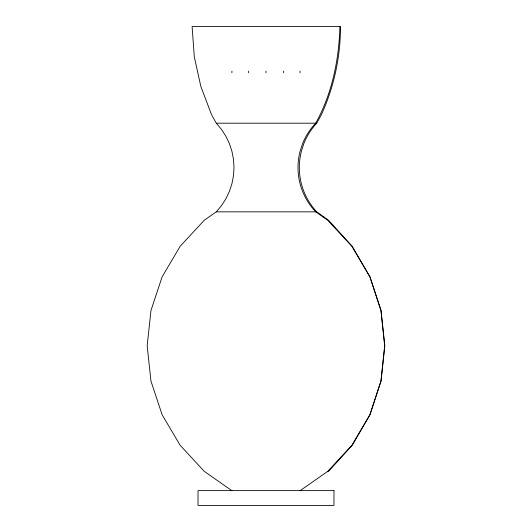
<?xml version="1.0" encoding="UTF-8"?>
<svg xmlns="http://www.w3.org/2000/svg" width="532" height="532" viewBox="0 0 532 532"><rect width="100%" height="100%" fill="white"/><g stroke="black" fill="none" stroke-linecap="round" stroke-linejoin="round"><path stroke-width="0.8" d="M339.888 26.6C339.017 60.003 332.008 93.792 315.722 123.198A64.266 64.266 0 0 0 302.588 143.653L300.048 151.394A64.266 64.266 0 0 0 315.722 211.849L327.765 220.275L351.852 246.316L369.886 276.859L381.045 310.528L384.822 345.8L381.045 381.072L369.886 414.741L351.852 445.284L327.765 471.325L300.055 490.723M327.765 471.325L328.577 471.325L352.257 445.284L369.979 414.741L380.945 381.072L384.663 345.8L380.945 310.528L369.979 276.859L352.257 246.316L328.577 220.275L316.74 211.849A64.625 64.066 90 0 1 301.365 151.401L303.825 143.653A64.332 63.78 -90 0 1 316.74 123.198L321.454 114.54A210.825 209.023 90 0 0 340.487 26.6L192.112 26.6L194.293 56.744L200.797 86.264L211.477 114.54L216.278 123.198L221.512 129.442L225.914 136.292L229.412 143.653L231.952 151.394L233.495 159.394L234.007 167.52L233.495 175.653L231.952 183.653L229.412 191.394L225.914 198.749L221.512 205.605L216.278 211.849L204.235 220.275L180.148 246.316L162.114 276.859L150.955 310.528L147.178 345.8L150.955 381.072L162.114 414.741L180.148 445.284L204.235 471.325L231.945 490.723M216.278 123.198L316.74 123.198M216.278 211.849L316.74 211.849M300.088 71.122L300.088 72.771M283.642 71.122L283.642 72.771M266 71.122L266 72.771M248.358 71.122L248.358 72.771M231.912 71.122L231.912 72.771M333.976 490.624L198.024 490.624L198.024 505.4L333.976 505.4L333.976 490.624"/></g></svg>
